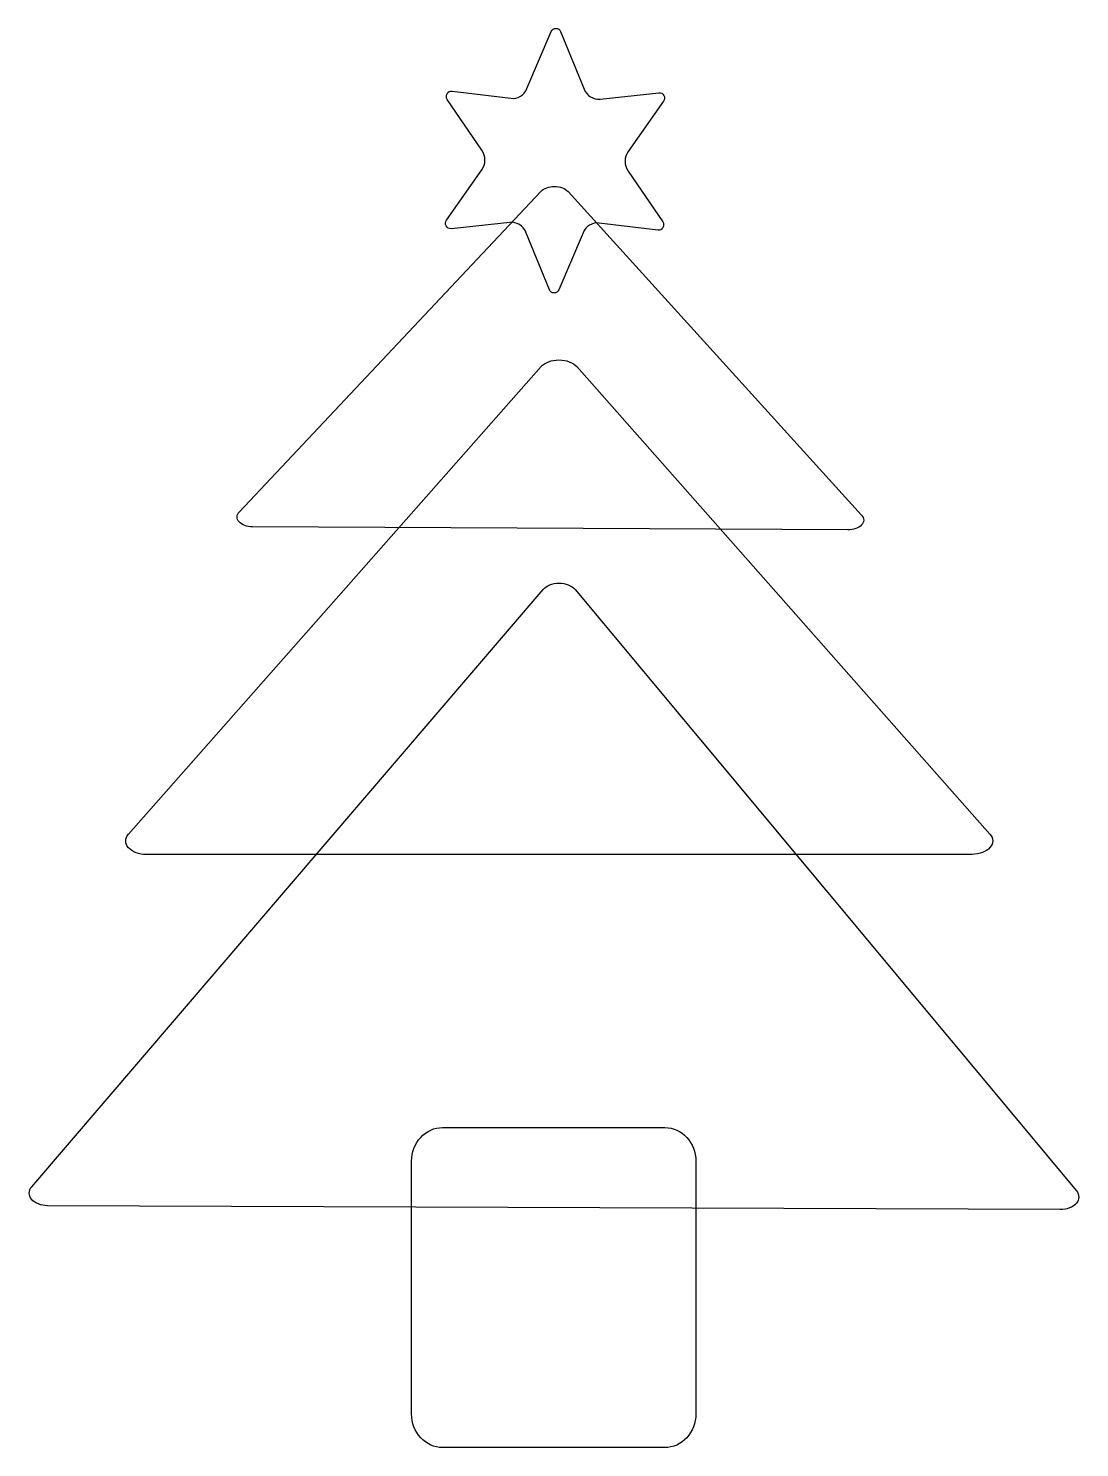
# Model space of a CAD drawing. Extents: x 46.2 to 119.9, y 90.9 to 190.4.
import ezdxf

# ---------------------------------------------------------------- set-up
doc = ezdxf.new("R2010")
doc.units = 0
doc.layers.add('Ebene_1', color=7, linetype='CONTINUOUS')

msp = doc.modelspace()

# ---------------------------------------------------------------- linework, layer by layer
at = {"layer": 'Ebene_1', "color": 7}
for points in [[(81.165665, 186.159222), (82.868738, 190.159259)], [(83.518738, 190.154267), (85.166517, 186.128482)], [(75.909947, 185.987247), (80.035102, 185.481414)], [(78.009465, 181.837601), (75.580851, 185.395253)], [(86.287621, 185.433372), (90.419309, 185.875759)], [(90.740213, 185.278771), (88.262838, 181.758818)], [(75.522631, 176.944731), (78.000007, 180.464684)], [(88.253379, 180.3859), (90.681993, 176.828251)], [(60.990236, 156.489755), (82.143274, 178.961957)], [(84.050358, 178.952554), (104.632719, 156.274561)], [(79.975223, 176.79013), (75.843536, 176.347743)], [(82.744106, 172.069235), (81.096327, 176.09502)], [(85.09718, 176.064279), (83.394107, 172.064243)], [(90.352897, 176.236255), (86.227743, 176.742087)], [(53.229537, 133.912337), (82.158397, 166.679734)], [(84.661418, 166.680352), (113.627195, 133.926881)], [(103.666139, 155.247702), (61.93074, 155.453492)], [(46.443497, 109.223158), (82.291705, 151.070157)], [(84.537962, 151.061426), (119.686334, 108.938522)], [(112.376482, 132.510198), (54.481845, 132.496271)], [(75.252437, 113.368032), (90.833012, 113.368032)], [(73.079606, 93.302603), (73.079606, 111.006578)], [(93.005843, 111.006578), (93.005843, 93.302603)], [(118.552134, 107.614527), (47.555556, 107.890433)], [(90.833012, 90.941149), (75.252437, 90.941149)]]:
    msp.add_lwpolyline(points, dxfattribs=at)
for points in [[(90.352897, 176.236257)], [(103.666139, 155.247702)], [(112.376482, 132.510214)], [(75.252437, 113.368032)], [(118.552134, 107.614526)]]:
    msp.add_lwpolyline(points, close=True, dxfattribs=at)
for points in [[(82.868738, 190.159259), (82.926458, 190.294829), (83.054533, 190.381618), (83.195279, 190.380537)], [(83.195279, 190.380537), (83.336025, 190.379456), (83.462891, 190.290709), (83.518738, 190.154267)], [(75.562668, 185.804547), (75.633928, 185.932733), (75.770136, 186.004391), (75.909947, 185.987247)], [(80.035102, 185.481414), (80.511557, 185.42299), (80.96896, 185.697217), (81.165665, 186.159222)], [(85.166517, 186.128482), (85.356836, 185.663503), (85.810412, 185.382276), (86.287621, 185.433372)], [(75.580851, 185.395253), (75.49854, 185.51583), (75.491408, 185.676361), (75.562668, 185.804547)], [(90.419309, 185.875759), (90.559341, 185.890752), (90.694547, 185.817009), (90.764033, 185.687741)], [(90.764033, 185.687741), (90.833519, 185.558474), (90.824176, 185.39807), (90.740213, 185.278771)], [(78.000007, 180.464684), (78.286144, 180.871238), (78.28997, 181.426693), (78.009465, 181.837601)], [(88.262838, 181.758818), (87.976701, 181.352264), (87.972874, 180.796809), (88.253379, 180.3859)], [(82.143274, 178.961957), (82.342648, 179.173764), (82.707793, 179.303048), (83.101162, 179.301109)], [(83.101162, 179.301109), (83.494531, 179.299169), (83.856363, 179.166301), (84.050358, 178.952554)], [(75.498812, 176.53576), (75.429325, 176.665027), (75.438668, 176.825432), (75.522631, 176.944731)], [(75.843536, 176.347743), (75.703504, 176.33275), (75.568298, 176.406493), (75.498812, 176.53576)], [(81.096327, 176.09502), (80.906008, 176.559998), (80.452433, 176.841225), (79.975223, 176.79013)], [(86.227743, 176.742087), (85.751288, 176.800511), (85.293885, 176.526284), (85.09718, 176.064279)], [(90.700176, 176.418957), (90.628916, 176.290771), (90.492708, 176.219113), (90.352897, 176.236257)], [(90.681993, 176.828251), (90.764304, 176.707675), (90.771436, 176.547143), (90.700176, 176.418957)], [(83.067566, 171.842965), (82.926819, 171.844046), (82.799954, 171.932793), (82.744106, 172.069235)], [(83.394107, 172.064243), (83.336386, 171.928673), (83.208312, 171.841884), (83.067566, 171.842965)], [(82.158397, 166.679734), (82.416373, 166.971948), (82.893342, 167.152038), (83.409634, 167.152166)], [(83.409634, 167.152166), (83.925926, 167.152293), (84.403103, 166.972439), (84.661418, 166.680352)], [(60.981544, 155.802048), (60.787549, 156.015795), (60.790862, 156.277947), (60.990236, 156.489755)], [(104.632719, 156.274561), (104.826714, 156.060814), (104.823401, 155.798662), (104.624027, 155.586854)], [(61.93074, 155.453492), (61.537371, 155.455432), (61.175539, 155.588301), (60.981544, 155.802048)], [(104.624027, 155.586854), (104.424653, 155.375046), (104.059508, 155.245762), (103.666139, 155.247702)], [(82.291705, 151.070157), (82.525654, 151.343254), (82.955195, 151.510379), (83.418524, 151.508578)], [(83.418524, 151.508578), (83.881854, 151.506777), (84.308581, 151.336324), (84.537962, 151.061426)], [(53.230069, 132.968092), (52.971759, 133.26018), (52.971556, 133.620124), (53.229537, 133.912337)], [(113.627195, 133.926881), (113.885505, 133.634793), (113.885708, 133.274849), (113.627727, 132.982637)], [(54.481845, 132.496271), (53.965554, 132.496147), (53.488379, 132.676004), (53.230069, 132.968092)], [(113.627727, 132.982637), (113.369745, 132.690424), (112.892773, 132.510338), (112.376482, 132.510214)], [(73.716014, 112.676378), (74.123499, 113.119236), (74.676167, 113.368032), (75.252437, 113.368032)], [(90.833012, 113.368032), (92.033033, 113.368032), (93.005843, 112.310773), (93.005843, 111.006578)], [(73.079606, 111.006578), (73.079606, 111.632874), (73.308529, 112.233519), (73.716014, 112.676378)], [(46.436117, 108.337584), (46.206736, 108.612482), (46.209549, 108.95006), (46.443497, 109.223158)], [(119.686334, 108.938522), (119.915716, 108.663624), (119.912902, 108.326045), (119.678954, 108.052948)], [(47.555556, 107.890433), (47.092226, 107.892234), (46.665499, 108.062687), (46.436117, 108.337584)], [(119.678954, 108.052948), (119.445005, 107.77985), (119.015464, 107.612725), (118.552134, 107.614526)], [(73.716014, 91.632803), (73.308529, 92.075661), (73.079606, 92.676306), (73.079606, 93.302603)], [(93.005843, 93.302603), (93.005843, 92.676306), (92.77692, 92.075661), (92.369435, 91.632803)], [(75.252437, 90.941149), (74.676167, 90.941149), (74.123499, 91.189944), (73.716014, 91.632803)], [(92.369435, 91.632803), (91.96195, 91.189944), (91.409282, 90.941149), (90.833012, 90.941149)]]:
    msp.add_open_spline(points, degree=3, dxfattribs=at)

doc.saveas('drawing.dxf')
